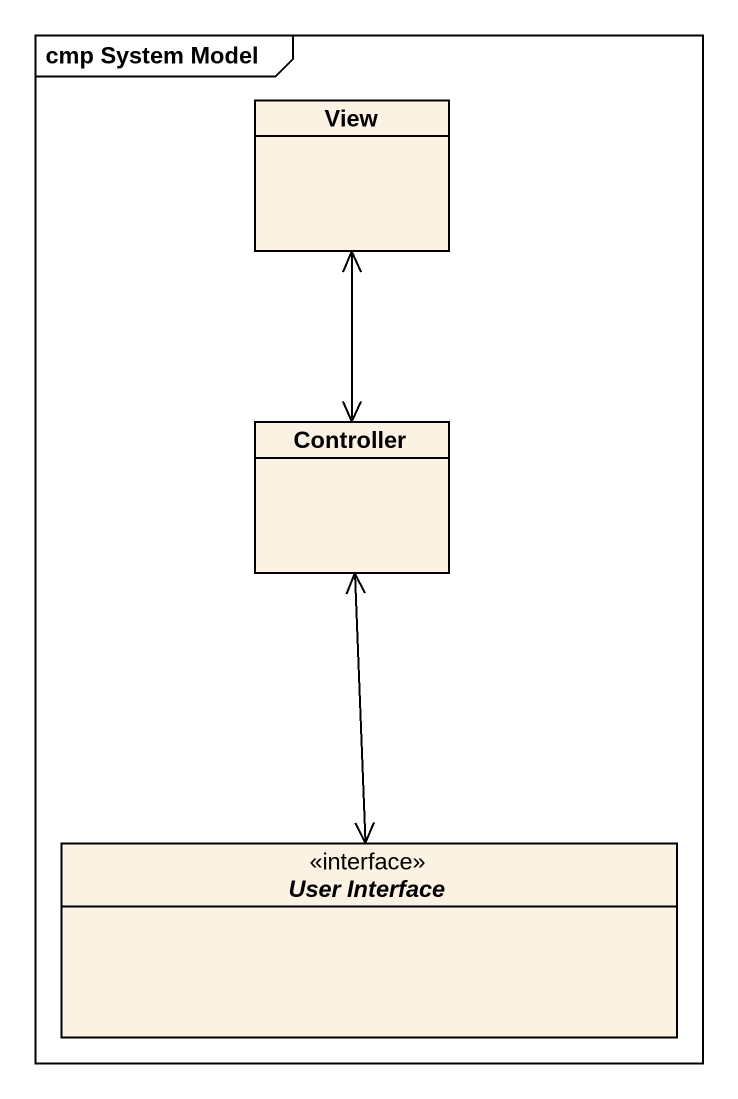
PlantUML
@startuml
mainframe cmp System Model
hide circle
hide empty members
class View
class Controller
interface "User Interface" as User_Interface
View <--> Controller
Controller <--> User_Interface
@enduml
